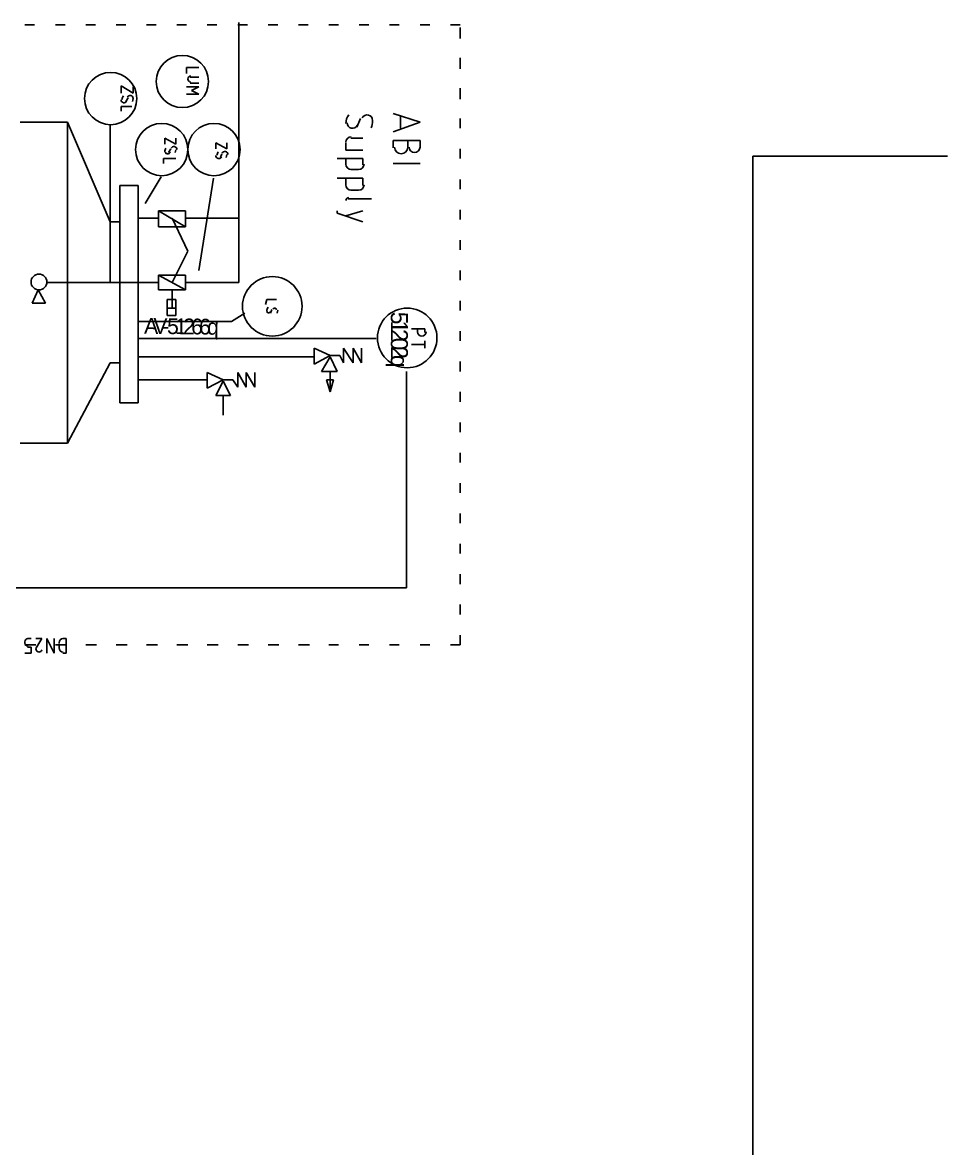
# Model space of a CAD drawing. Header units: millimetres. Extents: x 0 to 33.1, y 1.5 to 45.3.
# Drawn here: x 25.148 to 26.416, y 12.3 to 13.845 of the extents above; entities that cross this region are included whole.
import ezdxf

# ---------------------------------------------------------------- set-up
doc = ezdxf.new("R2010")
doc.units = ezdxf.units.MM
doc.header["$MEASUREMENT"] = 0
doc.layers.get('0').update_dxf_attribs({"linetype": 'CONTINUOUS'})

msp = doc.modelspace()

# ---------------------------------------------------------------- linework, layer by layer
at = {"color": 140, "linetype": 'Continuous'}
for p, q in [((25.1644, 13.8411), (25.1511, 13.8411)), ((25.2061, 13.8411), (25.1928, 13.8411)), ((25.2478, 13.8411), (25.2344, 13.8411)), ((25.2894, 13.8411), (25.2761, 13.8411)), ((25.3311, 13.8411), (25.3178, 13.8411)), ((25.3728, 13.8411), (25.3594, 13.8411)), ((25.4144, 13.8411), (25.4011, 13.8411)), ((25.4561, 13.8411), (25.4428, 13.8411)), ((25.4444, 13.5727), (25.4444, 13.8445)), ((25.4978, 13.8411), (25.4844, 13.8411)), ((25.5394, 13.8411), (25.5261, 13.8411)), ((25.5811, 13.8411), (25.5678, 13.8411)), ((25.6228, 13.8411), (25.6094, 13.8411)), ((25.6644, 13.8411), (25.6511, 13.8411)), ((25.7061, 13.8411), (25.6928, 13.8411)), ((25.7478, 13.8411), (25.7344, 13.8411)), ((25.7478, 13.8227), (25.7478, 13.8378)), ((25.7478, 13.7811), (25.7478, 13.7961)), ((25.3894, 13.7828), (25.3728, 13.7828)), ((25.3728, 13.7828), (25.3728, 13.7745)), ((25.3894, 13.7694), (25.3778, 13.7694)), ((25.3778, 13.7611), (25.3894, 13.7611)), ((25.2994, 13.7478), (25.2828, 13.7578)), ((25.2828, 13.7578), (25.2828, 13.7478)), ((25.2994, 13.7561), (25.2994, 13.7478)), ((25.3728, 13.7561), (25.3894, 13.7561)), ((25.3894, 13.7461), (25.3728, 13.7461)), ((25.3894, 13.7561), (25.3794, 13.7511)), ((25.3794, 13.7511), (25.3894, 13.7461)), ((25.7478, 13.7394), (25.7478, 13.7544)), ((25.2978, 13.7294), (25.2828, 13.7294)), ((25.2828, 13.7294), (25.2828, 13.7228)), ((25.2928, 13.7411), (25.2894, 13.7361)), ((25.4444, 13.4878), (25.4444, 13.7344)), ((25.6561, 13.7195), (25.6928, 13.7078)), ((25.6661, 13.6994), (25.6661, 13.7161)), ((25.2094, 13.7078), (25.1444, 13.7078)), ((25.2678, 13.5711), (25.2094, 13.7078)), ((25.2094, 13.7078), (25.2094, 13.2678)), ((25.2678, 13.7044), (25.2678, 13.4878)), ((25.6111, 13.7128), (25.6061, 13.7011)), ((25.6928, 13.7078), (25.6561, 13.6944)), ((25.7478, 13.6994), (25.7478, 13.7128)), ((25.3578, 13.6778), (25.3428, 13.6861)), ((25.3428, 13.6861), (25.3428, 13.6778)), ((25.3578, 13.6861), (25.3578, 13.6778)), ((25.6144, 13.6861), (25.5978, 13.6861)), ((25.6561, 13.6828), (25.6561, 13.6728)), ((25.6928, 13.6828), (25.6561, 13.6828)), ((25.6761, 13.6728), (25.6761, 13.6828)), ((25.6928, 13.6728), (25.6928, 13.6828)), ((25.3511, 13.6711), (25.3478, 13.6661)), ((25.4278, 13.6711), (25.4128, 13.6795)), ((25.4128, 13.6795), (25.4128, 13.6711)), ((25.4278, 13.6795), (25.4278, 13.6711)), ((25.5911, 13.6795), (25.5911, 13.6694)), ((25.5911, 13.6694), (25.6144, 13.6694)), ((25.7478, 13.6578), (25.7478, 13.6711)), ((25.3578, 13.6578), (25.3411, 13.6578)), ((25.3411, 13.6578), (25.3411, 13.6511)), ((25.4211, 13.6644), (25.4194, 13.6594)), ((25.5794, 13.6578), (25.6144, 13.6578)), ((25.5911, 13.6495), (25.5911, 13.6578)), ((25.6144, 13.6578), (25.6144, 13.6495)), ((25.6078, 13.6428), (25.5978, 13.6428)), ((25.6561, 13.6511), (25.6928, 13.6511)), ((25.3061, 13.6211), (25.2811, 13.6211)), ((25.2811, 13.6211), (25.2811, 13.5711)), ((25.3061, 13.6211), (25.3061, 13.4878)), ((25.3378, 13.6328), (25.3161, 13.5961)), ((25.4094, 13.6311), (25.3894, 13.5044)), ((25.5794, 13.6311), (25.6144, 13.6311)), ((25.5911, 13.6211), (25.5911, 13.6311)), ((25.6144, 13.6311), (25.6144, 13.6211)), ((25.7478, 13.6161), (25.7478, 13.6294)), ((25.6078, 13.6144), (25.5978, 13.6144)), ((25.5944, 13.6028), (25.6261, 13.6028)), ((25.3061, 13.5761), (25.3344, 13.5761)), ((25.3711, 13.5861), (25.3344, 13.5861)), ((25.3344, 13.5861), (25.3344, 13.5645)), ((25.3711, 13.5645), (25.3344, 13.5861)), ((25.3744, 13.5311), (25.3528, 13.5761)), ((25.3711, 13.5645), (25.3711, 13.5861)), ((25.3711, 13.5761), (25.4444, 13.5761)), ((25.5794, 13.5861), (25.5794, 13.5828)), ((25.5794, 13.5828), (25.6144, 13.5711)), ((25.6144, 13.5861), (25.5911, 13.5794)), ((25.7478, 13.5744), (25.7478, 13.5878)), ((25.2811, 13.5711), (25.2678, 13.5711)), ((25.2811, 13.3778), (25.2811, 13.5711)), ((25.3344, 13.5645), (25.3711, 13.5645)), ((25.7478, 13.5328), (25.7478, 13.5461)), ((25.3744, 13.5311), (25.3528, 13.4878)), ((25.3711, 13.4978), (25.3344, 13.4978)), ((25.3344, 13.4978), (25.3344, 13.4778)), ((25.3711, 13.4778), (25.3344, 13.4978)), ((25.3711, 13.4778), (25.3711, 13.4978)), ((25.7478, 13.4911), (25.7478, 13.5044)), ((25.3061, 13.4878), (25.1811, 13.4878)), ((25.3061, 13.4878), (25.3344, 13.4878)), ((25.3061, 13.3227), (25.3061, 13.4878)), ((25.3711, 13.4878), (25.4444, 13.4878)), ((25.1611, 13.4594), (25.1694, 13.4778)), ((25.1694, 13.4778), (25.1794, 13.4594)), ((25.3344, 13.4778), (25.3711, 13.4778)), ((25.3528, 13.4778), (25.3528, 13.4528)), ((25.1794, 13.4594), (25.1611, 13.4594)), ((25.3461, 13.4645), (25.3578, 13.4645)), ((25.3461, 13.4428), (25.3461, 13.4645)), ((25.3578, 13.4528), (25.3461, 13.4528)), ((25.3578, 13.4645), (25.3578, 13.4428)), ((25.4828, 13.4645), (25.4811, 13.4578)), ((25.4961, 13.4645), (25.4828, 13.4645)), ((25.4894, 13.4511), (25.4878, 13.4461)), ((25.7478, 13.4494), (25.7478, 13.4628)), ((25.3578, 13.4428), (25.3461, 13.4428)), ((25.4344, 13.4345), (25.4528, 13.4461)), ((25.3061, 13.4345), (25.4344, 13.4345)), ((25.6811, 13.4244), (25.6994, 13.4244)), ((25.6894, 13.4194), (25.6894, 13.4244)), ((25.6994, 13.4244), (25.6994, 13.4194)), ((25.7478, 13.4078), (25.7478, 13.4211)), ((25.6328, 13.4111), (25.3061, 13.4111)), ((25.6994, 13.4078), (25.6994, 13.3978)), ((25.5694, 13.3878), (25.5478, 13.3978)), ((25.5478, 13.3978), (25.5478, 13.3761)), ((25.5878, 13.3778), (25.5878, 13.3978)), ((25.5878, 13.3978), (25.6011, 13.3778)), ((25.6011, 13.3778), (25.6011, 13.3978)), ((25.6011, 13.3978), (25.6128, 13.3778)), ((25.6128, 13.3778), (25.6128, 13.3978)), ((25.6811, 13.4028), (25.6994, 13.4028)), ((25.2678, 13.3778), (25.2094, 13.2678)), ((25.2811, 13.3778), (25.2678, 13.3778)), ((25.2811, 13.3227), (25.2811, 13.3778)), ((25.5478, 13.3861), (25.3061, 13.3861)), ((25.5478, 13.3761), (25.5694, 13.3878)), ((25.5694, 13.3861), (25.5578, 13.3661)), ((25.5694, 13.3878), (25.5828, 13.3878)), ((25.5794, 13.3661), (25.5694, 13.3861)), ((25.5828, 13.3878), (25.5878, 13.3778)), ((25.7478, 13.3661), (25.7478, 13.3794)), ((25.4228, 13.3544), (25.4011, 13.3644)), ((25.4011, 13.3644), (25.4011, 13.3428)), ((25.4428, 13.3445), (25.4428, 13.3644)), ((25.4428, 13.3644), (25.4544, 13.3445)), ((25.4544, 13.3445), (25.4544, 13.3644)), ((25.4544, 13.3644), (25.4661, 13.3445)), ((25.4661, 13.3445), (25.4661, 13.3644)), ((25.5578, 13.3661), (25.5794, 13.3661)), ((25.5694, 13.3661), (25.5694, 13.3378)), ((25.6744, 13.3661), (25.6744, 13.0694)), ((25.4011, 13.3544), (25.3061, 13.3544)), ((25.4011, 13.3428), (25.4228, 13.3544)), ((25.4228, 13.3528), (25.4128, 13.3328)), ((25.4228, 13.3544), (25.4361, 13.3544)), ((25.4328, 13.3328), (25.4228, 13.3528)), ((25.4361, 13.3544), (25.4428, 13.3445)), ((25.5694, 13.3378), (25.5644, 13.3544)), ((25.5644, 13.3544), (25.5694, 13.3544)), ((25.5694, 13.3378), (25.5744, 13.3544)), ((25.5744, 13.3544), (25.5694, 13.3544)), ((25.5694, 13.3544), (25.5744, 13.3544)), ((25.5744, 13.3544), (25.5694, 13.3378)), ((25.4128, 13.3328), (25.4328, 13.3328)), ((25.4228, 13.3328), (25.4228, 13.3061)), ((25.7478, 13.3244), (25.7478, 13.3378)), ((25.3061, 13.3227), (25.2811, 13.3227)), ((25.7478, 13.2828), (25.7478, 13.2961)), ((25.2094, 13.2678), (25.1444, 13.2678)), ((25.7478, 13.2411), (25.7478, 13.2544)), ((25.7478, 13.1994), (25.7478, 13.2128)), ((25.7478, 13.1578), (25.7478, 13.1711)), ((25.7478, 13.1161), (25.7478, 13.1294)), ((25.7478, 13.0744), (25.7478, 13.0878)), ((25.6744, 13.0694), (25.0394, 13.0694)), ((25.7478, 13.0328), (25.7478, 13.0461)), ((25.7478, 12.9911), (25.7478, 13.0044)), ((25.1511, 12.9911), (25.1661, 12.9911)), ((25.1928, 12.9911), (25.2078, 12.9911)), ((25.2344, 12.9911), (25.2494, 12.9911)), ((25.2761, 12.9911), (25.2911, 12.9911)), ((25.3178, 12.9911), (25.3328, 12.9911)), ((25.3594, 12.9911), (25.3744, 12.9911)), ((25.4011, 12.9911), (25.4161, 12.9911)), ((25.4428, 12.9911), (25.4578, 12.9911)), ((25.4844, 12.9911), (25.4994, 12.9911)), ((25.5261, 12.9911), (25.5411, 12.9911)), ((25.5678, 12.9911), (25.5811, 12.9911)), ((25.6094, 12.9911), (25.6228, 12.9911)), ((25.6511, 12.9911), (25.6644, 12.9911)), ((25.6928, 12.9911), (25.7061, 12.9911)), ((25.7344, 12.9911), (25.7478, 12.9911))]:
    msp.add_line(p, q, dxfattribs=at)
at = {"color": 7, "linetype": 'Continuous'}
for q in [(26.1494, 13.6611), (26.1494, 12.2044), (26.4161, 13.6611)]:
    msp.add_line((26.1494, 13.6611), q, dxfattribs=at)
at = {"color": 0, "linetype": 'Continuous'}
for p, q in [((25.1511, 12.9945), (25.1511, 12.9928)), ((25.1594, 12.9995), (25.1544, 12.9995)), ((25.1544, 12.9878), (25.1594, 12.9878)), ((25.1594, 12.9878), (25.1594, 12.9794)), ((25.1661, 12.9861), (25.1744, 12.9995)), ((25.1744, 12.9995), (25.1661, 12.9995)), ((25.1911, 12.9794), (25.1811, 12.9995)), ((25.1811, 12.9995), (25.1811, 12.9794)), ((25.1911, 12.9995), (25.1911, 12.9794)), ((25.1978, 12.9928), (25.1978, 12.9861)), ((25.2078, 12.9995), (25.2028, 12.9995)), ((25.2078, 12.9794), (25.2078, 12.9995)), ((25.1594, 12.9794), (25.1511, 12.9794)), ((25.2028, 12.9794), (25.2078, 12.9794))]:
    msp.add_line(p, q, dxfattribs=at)
at = {"color": 140, "linetype": 'Continuous'}
for points in [[(25.3669, 13.7994), (25.3472, 13.7994), (25.3311, 13.7834), (25.3311, 13.7636)], [(25.4028, 13.7636), (25.4028, 13.7834), (25.3867, 13.7994), (25.3669, 13.7994)], [(25.2686, 13.7761), (25.2488, 13.7761), (25.2328, 13.7601), (25.2328, 13.7403)], [(25.3044, 13.7403), (25.3044, 13.7601), (25.2885, 13.7761), (25.2686, 13.7761)], [(25.3311, 13.7636), (25.3311, 13.7438), (25.3472, 13.7278), (25.3669, 13.7278)], [(25.3669, 13.7278), (25.3867, 13.7278), (25.4028, 13.7438), (25.4028, 13.7636)], [(25.3786, 13.7711), (25.3764, 13.7711), (25.3744, 13.7693), (25.3744, 13.767)], [(25.3744, 13.767), (25.3744, 13.7647), (25.3762, 13.7628), (25.3786, 13.7628)], [(25.2861, 13.7439), (25.2851, 13.7425), (25.2846, 13.7408), (25.2844, 13.739)], [(25.2962, 13.7443), (25.2944, 13.7448), (25.2925, 13.7439), (25.2915, 13.7422)], [(25.2994, 13.7403), (25.2994, 13.7422), (25.2981, 13.7439), (25.2962, 13.7443)], [(25.2328, 13.7403), (25.2328, 13.7205), (25.2488, 13.7044), (25.2686, 13.7044)], [(25.2686, 13.7044), (25.2885, 13.7044), (25.3044, 13.7205), (25.3044, 13.7403)], [(25.2828, 13.7386), (25.2828, 13.7367), (25.284, 13.735), (25.286, 13.7345)], [(25.286, 13.7345), (25.2878, 13.7341), (25.2897, 13.735), (25.2907, 13.7367)], [(25.2986, 13.7362), (25.2992, 13.7374), (25.2994, 13.7388), (25.2994, 13.7401)], [(25.5951, 13.718), (25.5926, 13.7145), (25.5912, 13.7104), (25.5911, 13.7062)], [(25.6221, 13.7176), (25.6186, 13.7184), (25.6151, 13.7167), (25.6136, 13.7137)], [(25.6278, 13.7103), (25.6278, 13.7138), (25.6254, 13.7168), (25.6221, 13.7176)], [(25.3386, 13.7061), (25.3187, 13.7061), (25.3028, 13.6901), (25.3028, 13.6703)], [(25.3744, 13.6703), (25.3744, 13.6901), (25.3583, 13.7061), (25.3386, 13.7061)], [(25.4103, 13.7061), (25.3904, 13.7061), (25.3744, 13.6901), (25.3744, 13.6703)], [(25.4461, 13.6703), (25.4461, 13.6901), (25.43, 13.7061), (25.4103, 13.7061)], [(25.5928, 13.7069), (25.5928, 13.7034), (25.5951, 13.7005), (25.5985, 13.6997)], [(25.5985, 13.6997), (25.6019, 13.6988), (25.6054, 13.7005), (25.6069, 13.7036)], [(25.6257, 13.6999), (25.6271, 13.7031), (25.6278, 13.7065), (25.6278, 13.71)], [(25.5986, 13.6878), (25.5944, 13.6878), (25.5911, 13.6844), (25.5911, 13.6803)], [(25.3028, 13.6703), (25.3028, 13.6505), (25.3187, 13.6344), (25.3386, 13.6344)], [(25.3386, 13.6344), (25.3583, 13.6344), (25.3744, 13.6505), (25.3744, 13.6703)], [(25.3444, 13.6722), (25.3435, 13.6708), (25.3429, 13.6691), (25.3428, 13.6674)], [(25.3428, 13.6686), (25.3428, 13.6667), (25.344, 13.665), (25.346, 13.6645)], [(25.346, 13.6645), (25.3478, 13.6641), (25.3497, 13.665), (25.3507, 13.6667)], [(25.3563, 13.6743), (25.3544, 13.6748), (25.3525, 13.6739), (25.3515, 13.6722)], [(25.3594, 13.6703), (25.3594, 13.6722), (25.3582, 13.6739), (25.3563, 13.6743)], [(25.3569, 13.6661), (25.3575, 13.6674), (25.3578, 13.6687), (25.3578, 13.6701)], [(25.3744, 13.6703), (25.3744, 13.6505), (25.3904, 13.6344), (25.4103, 13.6344)], [(25.4103, 13.6344), (25.43, 13.6344), (25.4461, 13.6505), (25.4461, 13.6703)], [(25.4161, 13.6672), (25.4151, 13.6658), (25.4146, 13.6641), (25.4144, 13.6624)], [(25.4262, 13.6676), (25.4243, 13.6681), (25.4225, 13.6672), (25.4215, 13.6655)], [(25.4294, 13.6636), (25.4294, 13.6655), (25.4281, 13.6672), (25.4262, 13.6676)], [(25.6578, 13.6736), (25.6578, 13.6686), (25.6619, 13.6644), (25.6669, 13.6644)], [(25.6669, 13.6644), (25.6719, 13.6644), (25.6761, 13.6686), (25.6761, 13.6736)], [(25.6778, 13.6736), (25.6778, 13.6695), (25.6811, 13.6661), (25.6853, 13.6661)], [(25.6853, 13.6661), (25.6894, 13.6661), (25.6928, 13.6695), (25.6928, 13.6736)], [(25.4128, 13.6619), (25.4128, 13.6601), (25.414, 13.6584), (25.416, 13.6579)], [(25.416, 13.6579), (25.4178, 13.6574), (25.4197, 13.6583), (25.4207, 13.6601)], [(25.4269, 13.6594), (25.4275, 13.6607), (25.4278, 13.6621), (25.4278, 13.6635)], [(25.5911, 13.6503), (25.5911, 13.6462), (25.5944, 13.6428), (25.5986, 13.6428)], [(25.6086, 13.6428), (25.6128, 13.6428), (25.6161, 13.6462), (25.6161, 13.6503)], [(25.5911, 13.622), (25.5911, 13.6178), (25.5944, 13.6144), (25.5986, 13.6144)], [(25.6086, 13.6144), (25.6128, 13.6144), (25.6161, 13.6178), (25.6161, 13.622)], [(25.5953, 13.6044), (25.5931, 13.6044), (25.5911, 13.6026), (25.5911, 13.6003)], [(25.1703, 13.4995), (25.1643, 13.4995), (25.1594, 13.4946), (25.1594, 13.4886)], [(25.1811, 13.4886), (25.1811, 13.4946), (25.1762, 13.4995), (25.1703, 13.4995)], [(25.1594, 13.4886), (25.1594, 13.4826), (25.1643, 13.4778), (25.1703, 13.4778)], [(25.1703, 13.4778), (25.1762, 13.4778), (25.1811, 13.4826), (25.1811, 13.4886)], [(25.4903, 13.4961), (25.4678, 13.4961), (25.4494, 13.4778), (25.4494, 13.4553)], [(25.5311, 13.4553), (25.5311, 13.4778), (25.5128, 13.4961), (25.4903, 13.4961)], [(25.4494, 13.4553), (25.4494, 13.4327), (25.4678, 13.4144), (25.4903, 13.4144)], [(25.4844, 13.4539), (25.4835, 13.4524), (25.4829, 13.4508), (25.4828, 13.4491)], [(25.4903, 13.4144), (25.5128, 13.4144), (25.5311, 13.4327), (25.5311, 13.4553)], [(25.4942, 13.4527), (25.4931, 13.453), (25.4919, 13.4525), (25.4914, 13.4514)], [(25.4961, 13.4503), (25.4961, 13.4514), (25.4953, 13.4524), (25.4942, 13.4527)], [(25.6753, 13.4528), (25.6528, 13.4528), (25.6344, 13.4345), (25.6344, 13.4119)], [(25.7161, 13.4119), (25.7161, 13.4345), (25.6978, 13.4528), (25.6753, 13.4528)], [(25.4828, 13.4486), (25.4828, 13.4475), (25.4836, 13.4465), (25.4847, 13.4462)], [(25.4847, 13.4462), (25.4858, 13.4459), (25.4869, 13.4465), (25.4875, 13.4475)], [(25.4969, 13.4461), (25.4975, 13.4474), (25.4978, 13.4487), (25.4978, 13.4501)], [(25.6894, 13.4203), (25.6894, 13.4171), (25.6919, 13.4144), (25.6953, 13.4144)], [(25.6953, 13.4144), (25.6985, 13.4144), (25.7011, 13.417), (25.7011, 13.4203)], [(25.6344, 13.4119), (25.6344, 13.3894), (25.6528, 13.3711), (25.6753, 13.3711)], [(25.6753, 13.3711), (25.6978, 13.3711), (25.7161, 13.3894), (25.7161, 13.4119)]]:
    msp.add_open_spline(points, degree=3, dxfattribs=at)
at = {"color": 0, "linetype": 'Continuous'}
for points in [[(25.1553, 12.9995), (25.1531, 12.9995), (25.1511, 12.9976), (25.1511, 12.9953)], [(25.1511, 12.9936), (25.1511, 12.9913), (25.1531, 12.9894), (25.1553, 12.9894)], [(25.1667, 12.9875), (25.166, 12.9862), (25.166, 12.9846), (25.1667, 12.9832)], [(25.2036, 12.9995), (25.2004, 12.9995), (25.1978, 12.9968), (25.1978, 12.9936)], [(25.1667, 12.9832), (25.1674, 12.9819), (25.1688, 12.9811), (25.1703, 12.9811)], [(25.1703, 12.9811), (25.1721, 12.9811), (25.1738, 12.9823), (25.1743, 12.9842)], [(25.1978, 12.9869), (25.1978, 12.9837), (25.2004, 12.9811), (25.2036, 12.9811)]]:
    msp.add_open_spline(points, degree=3, dxfattribs=at)

# ---------------------------------------------------------------- texts
at = {"color": 140}
for s, height, rotation, p in [('A', 0.021667, 359.061, (25.3144, 13.4178)), ('V', 0.021667, 359.061, (25.3269, 13.4176)), ('5', 0.021667, 359.061, (25.3458, 13.4173)), ('1', 0.021667, 359.061, (25.3568, 13.4172)), ('2', 0.021667, 359.061, (25.3678, 13.417)), ('6', 0.021667, 359.061, (25.3788, 13.4169)), ('6', 0.021667, 359.061, (25.3897, 13.4167)), ('5', 0.023333, 270, (25.6528, 13.4478)), ('-', 0.021667, 359.061, (25.3393, 13.4175)), ('q', 0.021667, 359.061, (25.4007, 13.4165)), ('1', 0.023333, 270, (25.6528, 13.4359)), ('2', 0.023333, 270, (25.6528, 13.4241)), ('0', 0.023333, 270, (25.6528, 13.4123)), ('2', 0.023333, 270, (25.6528, 13.4005)), ('q', 0.023333, 270, (25.6528, 13.3886))]:
    msp.add_text(s, height=height, rotation=rotation, dxfattribs=at).set_placement(p)

doc.saveas('drawing.dxf')
